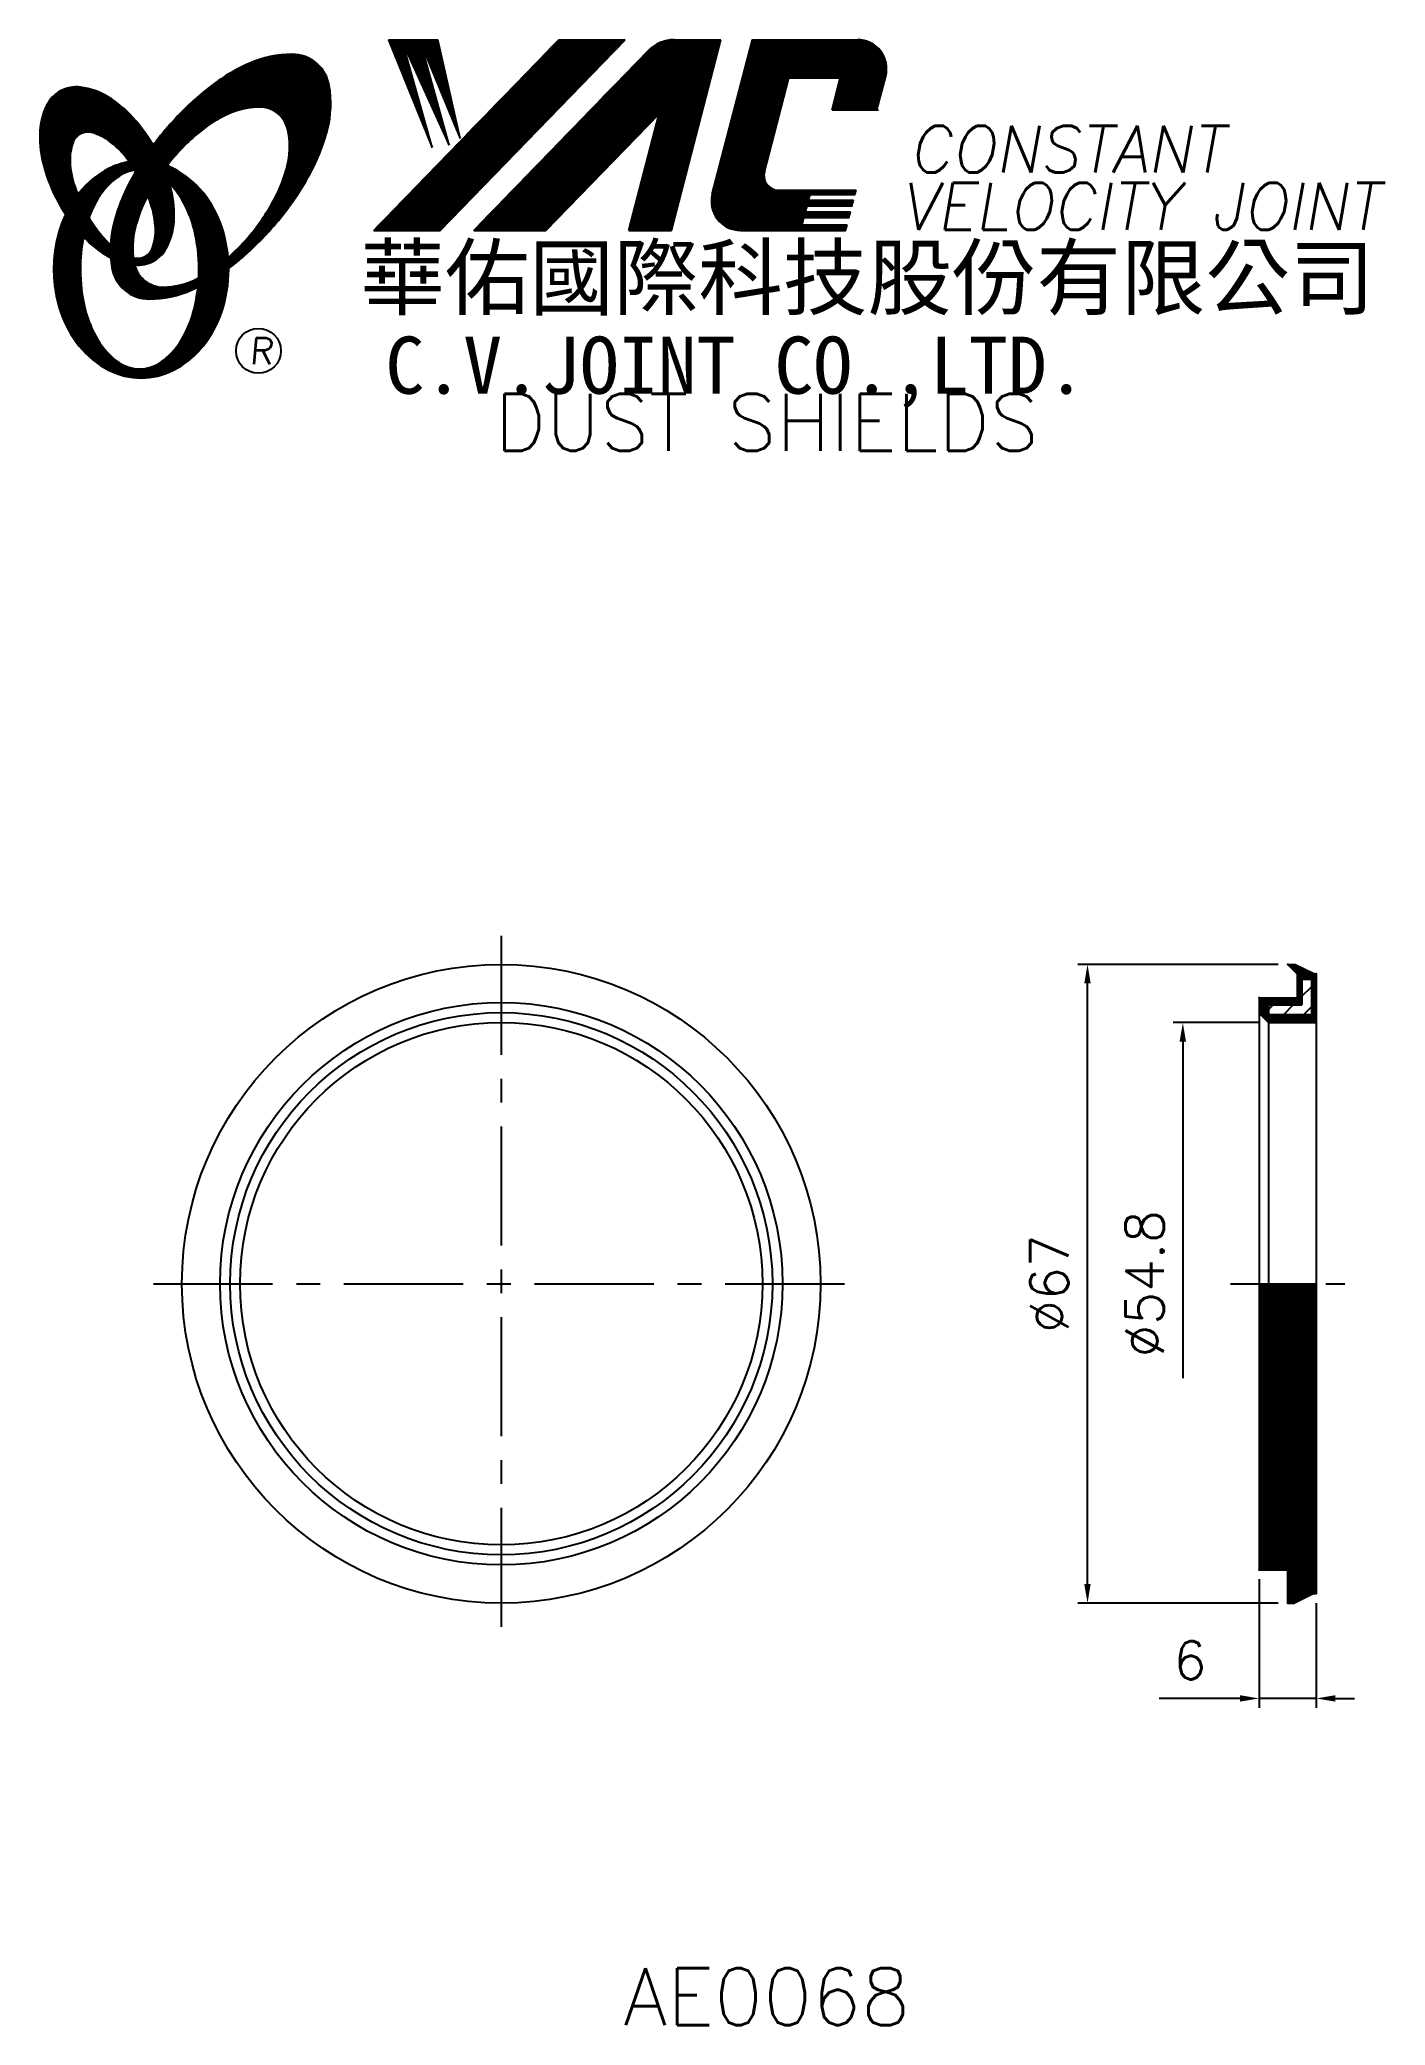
# Model space of a CAD drawing. Extents: x 86 to 228, y 0 to 209.
import ezdxf
from ezdxf.enums import TextEntityAlignment as Align

# ---------------------------------------------------------------- set-up
doc = ezdxf.new("R2010")
doc.units = 0
doc.header["$LTSCALE"] = 10
doc.header["$MEASUREMENT"] = 0
doc.linetypes.add('CENTER', pattern=[2, 1.25, -0.25, 0.25, -0.25])
doc.layers.get('0').update_dxf_attribs({"linetype": 'CONTINUOUS'})
doc.layers.get('DEFPOINTS').update_dxf_attribs({"linetype": 'CONTINUOUS'})
doc.layers.add('4', color=4, linetype='CONTINUOUS')
doc.styles.add('CHINA', font='KAIU.TTF')
doc.styles.add('ITALICC', font='simplex.shx')
doc.dimstyles.new('STANDARD$0', dxfattribs={"dimtxt": 4, "dimasz": 2, "dimexe": 1, "dimexo": 1, "dimgap": 2, "dimtad": 1, "dimdec": 4, "dimzin": 10, "dimtxsty": 'ITALICC', "dimcen": 2, "dimclrd": 5, "dimclre": 5, "dimclrt": 18, "dimaunit": 1, "dimazin": 3, "dimtp": 0.1, "dimtfac": 0.7, "dimtdec": 4, "dimtmove": 0, "dimatfit": 3, "dimtolj": 1, "dimtzin": 10})
pattern_1 = [(135, (-19.579066, 1.506844), (-0.0176776695, -0.0176776695), [])]
pattern_2 = [(45, (-12.670152, 1.255074), (-0.00883883476, 0.00883883476), [])]
pattern_3 = [(45, (155.920394, -35.049335), (-0.00727476112, 0.00727476112), [])]

# ---------------------------------------------------------------- blocks, each defined once
blk = doc.blocks.new('*D14')
at = {"color": 5, "linetype": 'BYBLOCK'}
for p, q in [((216.29, 111.69), (195.29, 111.69)), ((196.29, 46.69), (196.29, 109.69)), ((216.29, 44.69), (195.29, 44.69))]:
    blk.add_line(p, q, dxfattribs=at)
for points in [[(195.95, 109.69), (196.62, 109.69), (196.29, 111.69)], [(195.95, 46.69), (196.62, 46.69), (196.29, 44.69)]]:
    blk.add_solid(points, dxfattribs=at)
at = {"layer": 'DEFPOINTS', "color": 0, "linetype": 'BYBLOCK'}
for p in [(196.29, 111.69), (217.29, 111.69), (217.29, 44.69)]:
    blk.add_point(p, dxfattribs=at)
at = {"color": 18, "linetype": 'BYBLOCK', "insert": (192.29, 78.19), "char_height": 4, "attachment_point": 5, "rotation": 90, "style": 'ITALICC'}
blk.add_mtext('\\A1;∅67', dxfattribs=at)
blk = doc.blocks.new('*D15')
at = {"color": 5, "linetype": 'BYBLOCK'}
for p, q in [((214.29, 47.19), (214.29, 33.69)), ((220.29, 44.69), (220.29, 33.69)), ((212.29, 34.69), (203.81, 34.69)), ((220.29, 34.69), (214.29, 34.69)), ((222.29, 34.69), (224.29, 34.69))]:
    blk.add_line(p, q, dxfattribs=at)
for points in [[(212.29, 35.03), (212.29, 34.36), (214.29, 34.69)], [(222.29, 35.03), (222.29, 34.36), (220.29, 34.69)]]:
    blk.add_solid(points, dxfattribs=at)
at = {"layer": 'DEFPOINTS', "color": 0, "linetype": 'BYBLOCK'}
for p in [(214.29, 48.19), (220.29, 45.69), (214.29, 34.69)]:
    blk.add_point(p, dxfattribs=at)
at = {"color": 18, "linetype": 'BYBLOCK', "insert": (207.05, 38.69), "char_height": 4, "attachment_point": 5, "style": 'ITALICC'}
blk.add_mtext('\\A1;6', dxfattribs=at)
blk = doc.blocks.new('*D16')
at = {"color": 5, "linetype": 'BYBLOCK'}
for p, q in [((214.29, 105.58), (205.29, 105.58)), ((206.29, 103.58), (206.29, 68.29))]:
    blk.add_line(p, q, dxfattribs=at)
blk.add_solid([(205.95, 103.58), (206.62, 103.58), (206.29, 105.58)], dxfattribs=at)
at = {"layer": 'DEFPOINTS', "color": 0, "linetype": 'BYBLOCK'}
for p in [(206.29, 105.58), (215.29, 105.58), (214.29, 50.8)]:
    blk.add_point(p, dxfattribs=at)
at = {"color": 18, "linetype": 'BYBLOCK', "insert": (202.29, 78.19), "char_height": 4, "attachment_point": 5, "rotation": 90, "style": 'ITALICC'}
blk.add_mtext('\\A1;∅54.8', dxfattribs=at)

msp = doc.modelspace()

# ---------------------------------------------------------------- hatches: boundary and pattern name
at = {"layer": '4', "linetype": 'CONTINUOUS'}
h = msp.add_hatch(dxfattribs=at)
h.set_pattern_fill('ANSI31', color=5, scale=0.1, style=0)
h.set_pattern_definition(pattern_2)
h.paths.add_polyline_path([(147.78855, 208.68606), (140.83125, 208.68606), (121.41464, 188.6823), (128.37195, 188.6823)])
h.paths.add_polyline_path([(151.33544, 200.92049), (148.15507, 188.6823), (152.63606, 188.6823), (157.83449, 208.68606), (152.93776, 208.68606, 0.202785967), (150.20369, 207.52964), (131.90956, 188.6823), (139.45647, 188.6823)])
h.paths.add_polyline_path([(164.96255, 204.68764), (170.35627, 204.68764), (169.48725, 201.34362), (174.20407, 201.34362), (175.12079, 204.87119, 0.490800957), (172.17059, 208.68606), (161.13627, 208.68606), (156.92922, 192.49717, 0.490800957), (159.87942, 188.6823), (170.91374, 188.6823), (171.06818, 189.27661), (166.35136, 189.27661), (166.54473, 190.02069), (171.26155, 190.02069), (171.42011, 190.63083), (166.70329, 190.63083), (166.86453, 191.2513), (171.58135, 191.2513), (171.73753, 191.85229), (167.02071, 191.85229), (167.17751, 192.45567), (171.89433, 192.45567), (172.01107, 192.90486), (163.87132, 192.90486, -0.490800957), (162.39622, 194.8123)])
h = msp.add_hatch(dxfattribs=at)
h.set_pattern_fill('ANSI31', color=1, scale=0.1, style=0)
h.set_pattern_definition(pattern_2)
h.paths.add_polyline_path([(128.14662, 208.68606), (122.96929, 208.68606), (127.54005, 197.38232), (124.47412, 208.3403), (129.30886, 197.61798), (126.36084, 208.3403), (130.48806, 198.32494)])
h = msp.add_hatch(dxfattribs=at)
h.set_pattern_fill('ANSI31', color=5, scale=0.082305, style=0)
h.set_pattern_definition([(45, (-12.670152, 1.255074), (-0.00727476112, 0.00727476112), [])])
h.paths.add_polyline_path([(109.36532, 201.62358, -0.172879177), (111.30679, 200.96501, -0.172879177), (112.39409, 199.22696, -0.104527385), (112.42186, 195.89877, -0.065680101), (111.25233, 192.49681, -0.051823203), (108.81192, 188.65442, -0.044272532), (106.13695, 185.82809, -0.020203161), (106.19053, 184.69017, 0.006517006), (106.59508, 185.00225, 0.049863361), (111.1485, 189.41531, 0.049863361), (114.73814, 194.64248, 0.063682799), (116.55918, 199.26982, 0.103597411), (116.74848, 203.85379, 0.177892575), (115.39988, 206.22407, 0.177892575), (112.83749, 207.1574, 0.103597411), (108.34969, 206.20435, 0.063682799), (104.09194, 203.63528, 0.049863361), (99.53852, 199.22222, 0.016070017), (98.26782, 197.6159, -0.007061632), (98.5151, 197.17887, -0.031648676), (99.46769, 195.1423, -0.008069351), (99.8996, 195.70661, -0.051823203), (103.07797, 198.96506, -0.065680101), (106.1199, 200.88542, -0.104527385)])
h.paths.add_polyline_path([(96.28965, 188.46226, -0.065680101), (97.45918, 191.86422, -0.006063428), (97.70312, 192.33923, 0.027613469), (96.97629, 193.9273, 0.017011252), (96.44287, 194.86228, 0.007829282), (95.94888, 193.99505, 0.063682799), (94.12784, 189.3677, 0.103597411), (93.93854, 184.78373, 0.177892575), (95.28715, 182.41346, 0.177892575), (97.84954, 181.48013, 0.103597411), (102.33734, 182.43317, 0.008811776), (102.9643, 182.72325, 0.013922709), (103.04163, 183.69306, -0.009086703), (102.59161, 183.47561, -0.104527385), (99.34619, 182.73745, -0.172879177), (97.40472, 183.39602, -0.172879177), (96.31743, 185.13407, -0.104527385)])
h = msp.add_hatch(dxfattribs=at)
h.set_pattern_fill('ANSI31', color=3, scale=0.082305, style=0)
h.set_pattern_definition(pattern_3)
h.paths.add_polyline_path([(93.56881, 202.67441, 0.106488277), (90.62694, 203.71299, 0.158297415), (88.53674, 203.31794, 0.158297415), (87.07741, 201.77025, 0.106488277), (86.36659, 198.73249, 0.071723199), (86.78464, 195.41953, 0.058080454), (88.32962, 191.60414, 0.058080454), (90.71067, 188.24635, 0.071723199), (93.27591, 186.1086, 0.020895977), (93.81609, 185.80661, -0.030777155), (93.80019, 187.18283, -0.042059526), (92.70383, 188.34559, -0.04691039), (91.08467, 190.82674, -0.04691039), (89.95639, 193.56623, -0.060581117), (89.55429, 195.82829, -0.10187153), (89.86591, 197.91649, -0.185892489), (90.646, 198.80814, -0.185892489), (91.82264, 198.94626, -0.10187153), (93.72029, 198.02072, -0.060581117), (95.35712, 196.40845, -0.04691039), (96.97629, 193.9273, -0.04691039), (98.10457, 191.18782, -0.060581117), (98.50667, 188.92575, -0.10187153), (98.19505, 186.83755, -0.185892489), (97.41496, 185.9459, -0.185892489), (96.23831, 185.80778, -0.002013383), (96.19751, 185.81841, 0.021593804), (96.31743, 185.13407, 0.006477741), (96.33543, 185.05703, 0.14950097), (98.30799, 185.46507, 0.158297415), (99.76732, 187.01276, 0.106488277), (100.47813, 190.05053, 0.071723199), (100.06009, 193.36348, 0.058080454), (98.5151, 197.17887, 0.058080454), (96.13406, 200.53666, 0.071723199)])
h = msp.add_hatch(dxfattribs=at)
h.set_pattern_fill('ANSI31', color=1, scale=0.082305, style=0)
h.set_pattern_definition(pattern_3)
h.paths.add_polyline_path([(94.66244, 194.35097, -0.120168026), (96.35423, 195.00435, 0.016865385), (95.75447, 195.88709, 0.076648372), (93.59824, 195.16818, 0.104809576), (90.51379, 192.65508, 0.005838257), (90.34685, 192.44288, 0.028089978), (91.08467, 190.82674, 0.014237292), (91.5268, 190.04169, -0.045767751), (92.45198, 191.97854, -0.106890197)])
h.paths.add_polyline_path([(90.63107, 184.59635, -0.048711043), (90.96117, 187.97668, -0.007865741), (90.71067, 188.24635, -0.037695478), (89.07479, 190.36511, 0.03042545), (88.54947, 189.06114, 0.080710289), (87.82403, 184.59635, 0.080710289), (88.54947, 180.13156, 0.089265679), (90.51379, 176.53762, 0.104809576), (93.59824, 174.02452, 0.11926607), (97.00744, 173.19958, 0.11926607), (100.41663, 174.02452, 0.104809576), (103.50108, 176.53762, 0.089265679), (105.46541, 180.13156, 0.080710289), (106.19084, 184.59635, 0.080710289), (105.46541, 189.06114, 0.089265679), (103.50108, 192.65508, 0.104809576), (100.41663, 195.16818, 0.025513357), (99.72339, 195.48093, 0.004818181), (99.46769, 195.1423, -0.023722145), (100.00891, 193.54555, -0.065307489), (101.24409, 191.97854, -0.073950765), (102.55654, 188.78081, -0.060532391), (103.06499, 184.59635, -0.060532391), (102.55654, 180.41188, -0.073950765), (101.24409, 177.21416, -0.106890197), (99.03362, 174.84173, -0.153118262), (96.84803, 174.15635, -0.153118262), (94.66244, 174.84173, -0.106890197), (92.45198, 177.21416, -0.073950765), (91.13953, 180.41188, -0.060532391)])
h = msp.add_hatch(dxfattribs=at)
h.set_pattern_fill('ANSI31', color=5, scale=0.2, angle=90, style=0)
h.set_pattern_definition(pattern_1)
h.paths.add_polyline_path([(220.28736, 105.58197), (220.28736, 105.63197), (220.28736, 110.69197), (220.0312, 110.69197), (217.98736, 111.69197), (217.28736, 111.69197), (218.28736, 110.69197), (218.28736, 108.19197), (214.28736, 108.19197), (214.28736, 106.63197), (214.28736, 106.58197), (215.28736, 105.58197)])
h.paths.add_polyline_path([(215.28736, 106.44197), (215.28736, 107.44197), (218.78736, 107.44197), (218.78736, 110.14197), (219.78736, 110.14197), (219.78736, 106.44197)], flags=16)
h = msp.add_hatch(dxfattribs=at)
h.set_pattern_fill('ANSI31', color=5, scale=12, style=0)
h.set_pattern_definition([(45, (-19.579, 1.5068), (-1.06066, 1.06066), [])])
h.paths.add_polyline_path([(219.78736, 106.44197), (219.78736, 110.14197), (218.78736, 110.14197), (218.78736, 107.44197), (215.28736, 107.44197), (215.28736, 106.44197)])
h = msp.add_hatch(dxfattribs=at)
h.set_pattern_fill('ANSI31', color=5, scale=0.2, angle=90, style=0)
h.set_pattern_definition(pattern_1)
h.paths.add_polyline_path([(220.28736, 78.19197), (220.0312, 78.19197), (220.0312, 45.69197), (220.28736, 45.69197)])
h.paths.add_polyline_path([(220.0312, 78.19197), (217.98736, 78.19197), (217.98736, 44.69197), (220.0312, 45.69197)])
h.paths.add_polyline_path([(217.98736, 78.19197), (217.28736, 78.19197), (217.28736, 44.69197), (217.98736, 44.69197)])
h.paths.add_polyline_path([(214.28736, 48.19197), (217.28736, 48.19197), (217.28736, 78.19197), (214.28736, 78.19197)])

# ---------------------------------------------------------------- linework, layer by layer
at = {"layer": '4', "color": 5, "linetype": 'CONTINUOUS'}
for p, q in [((121.41464, 188.6823), (140.83125, 208.68606)), ((128.37195, 188.6823), (147.78855, 208.68606)), ((140.83125, 208.68606), (147.78855, 208.68606)), ((152.63606, 188.6823), (157.83449, 208.68606)), ((152.93776, 208.68606), (157.83449, 208.68606)), ((156.92922, 192.49717), (161.13627, 208.68606)), ((161.13627, 208.68606), (172.17059, 208.68606)), ((131.90956, 188.6823), (150.20369, 207.52964)), ((162.39622, 194.8123), (164.96255, 204.68764)), ((164.96255, 204.68764), (170.35627, 204.68764)), ((169.48725, 201.34362), (170.35627, 204.68764)), ((174.20407, 201.34362), (175.12079, 204.87119)), ((139.45647, 188.6823), (151.33544, 200.92049)), ((148.15507, 188.6823), (151.33544, 200.92049)), ((169.48725, 201.34362), (174.3545, 201.34362)), ((163.87132, 192.90486), (172.01107, 192.90486)), ((167.02071, 191.85229), (167.17751, 192.45567)), ((167.02071, 191.85229), (171.73753, 191.85229)), ((167.17751, 192.45567), (171.89433, 192.45567)), ((171.58135, 191.2513), (171.73753, 191.85229)), ((171.89433, 192.45567), (172.01107, 192.90486)), ((166.35136, 189.27661), (166.54473, 190.02069)), ((166.54473, 190.02069), (171.26155, 190.02069)), ((166.70329, 190.63083), (166.86453, 191.2513)), ((166.70329, 190.63083), (171.42011, 190.63083)), ((166.86453, 191.2513), (171.58135, 191.2513)), ((171.26155, 190.02069), (171.42011, 190.63083)), ((121.41464, 188.6823), (128.37195, 188.6823)), ((131.90956, 188.6823), (139.45647, 188.6823)), ((148.15507, 188.6823), (152.63606, 188.6823)), ((159.87942, 188.6823), (170.91374, 188.6823)), ((166.35136, 189.27661), (171.06818, 189.27661)), ((170.91374, 188.6823), (171.06818, 189.27661))]:
    msp.add_line(p, q, dxfattribs=at)
at = {"layer": '4', "color": 1, "linetype": 'CONTINUOUS'}
for p, q in [((122.96929, 208.68606), (128.14662, 208.68606)), ((122.96929, 208.68606), (127.54005, 197.38232)), ((127.54005, 197.38232), (124.47412, 208.3403)), ((124.47412, 208.3403), (129.30886, 197.61798)), ((126.36084, 208.3403), (130.48806, 198.32494)), ((129.30886, 197.61798), (126.36084, 208.3403)), ((130.48806, 198.32494), (128.14662, 208.68606))]:
    msp.add_line(p, q, dxfattribs=at)
at = {"layer": '4', "color": 5, "linetype": 'CENTER'}
for p, q in [((134.78735, 114.69197), (134.78735, 41.69197)), ((98.28735, 78.19197), (171.28735, 78.19197))]:
    msp.add_line(p, q, dxfattribs=at)
at = {"layer": '4', "color": 7, "linetype": 'CONTINUOUS'}
for p, q in [((217.28736, 111.69197), (218.28736, 110.69197)), ((217.28736, 111.69197), (217.98736, 111.69197)), ((220.0312, 110.69197), (217.98736, 111.69197)), ((218.28736, 110.69197), (218.28736, 108.19197)), ((220.0312, 110.69197), (220.28736, 110.69197)), ((220.28736, 110.69197), (220.28736, 105.63197)), ((218.78736, 110.14197), (218.78736, 107.44197)), ((218.78736, 110.14197), (219.78736, 110.14197)), ((219.78736, 110.14197), (219.78736, 106.44197)), ((214.28736, 108.19197), (218.28736, 108.19197)), ((214.28736, 108.19197), (214.28736, 106.63197)), ((214.28736, 106.63197), (214.28736, 48.19197)), ((214.28736, 106.58197), (215.28736, 105.58197)), ((215.28736, 107.44197), (218.78736, 107.44197)), ((215.28736, 107.44197), (215.28736, 106.44197)), ((215.28736, 106.44197), (219.78736, 106.44197)), ((215.28736, 105.58197), (215.28736, 78.19197)), ((215.28736, 105.58197), (220.28736, 105.58197)), ((220.28736, 105.63197), (220.28736, 45.69197)), ((217.28736, 44.69197), (217.28736, 78.19197)), ((217.98736, 44.69197), (217.98736, 78.19197)), ((220.0312, 45.69197), (220.0312, 78.19197)), ((214.28736, 48.19197), (217.28736, 48.19197)), ((217.28736, 44.69197), (217.98736, 44.69197)), ((220.0312, 45.69197), (217.98736, 44.69197)), ((220.0312, 45.69197), (220.28736, 45.69197))]:
    msp.add_line(p, q, dxfattribs=at)
at = {"layer": '4', "color": 5, "linetype": 'CENTER', "ltscale": 0.5}
msp.add_line((211.28736, 78.19197), (223.28736, 78.19197), dxfattribs=at)
at = {"layer": '4', "color": 5, "linetype": 'CONTINUOUS'}
for points in [[(106.19053, 184.69017, 0.006517006), (106.59508, 185.00225, 0.049863361), (111.1485, 189.41531, 0.049863361), (114.73814, 194.64248, 0.063682799), (116.55918, 199.26982, 0.103597411), (116.74848, 203.85379, 0.177892575), (115.39988, 206.22407, 0.177892575), (112.83749, 207.1574, 0.103597411), (108.34969, 206.20435, 0.063682799), (104.09194, 203.63528, 0.049863361), (99.53852, 199.22222, 0.016070017), (98.26782, 197.6159)], [(106.13695, 185.82809, 0.044272532), (108.81192, 188.65442, 0.051823203), (111.25233, 192.49681, 0.065680101), (112.42186, 195.89877, 0.104527385), (112.39409, 199.22696, 0.172879177), (111.30679, 200.96501, 0.172879177), (109.36532, 201.62358, 0.104527385), (106.1199, 200.88542, 0.065680101), (103.07797, 198.96506, 0.051823203), (99.8996, 195.70661, 0.008069351), (99.46769, 195.1423)], [(96.44287, 194.86228, 0.007829282), (95.94888, 193.99505, 0.063682799), (94.12784, 189.3677, 0.103597411), (93.93854, 184.78373, 0.177892575), (95.28715, 182.41346, 0.177892575), (97.84954, 181.48013, 0.103597411), (102.33734, 182.43317, 0.008811776), (102.9643, 182.72325, 0.008811776)], [(97.70312, 192.33923, 0.006063428), (97.45918, 191.86422, 0.065680101), (96.28965, 188.46226, 0.104527385), (96.31743, 185.13407, 0.172879177), (97.40472, 183.39602, 0.172879177), (99.34619, 182.73745, 0.104527385), (102.59161, 183.47561, 0.009086703), (103.04163, 183.69306, 0.009086703)]]:
    msp.add_lwpolyline(points, format="xyb", dxfattribs=at)
at = {"layer": '4', "color": 3, "linetype": 'CONTINUOUS'}
for points in [[(96.33543, 185.05703, 0.14950097), (98.30799, 185.46507, 0.158297415), (99.76732, 187.01276, 0.106488277), (100.47813, 190.05053, 0.071723199), (100.06009, 193.36348, 0.058080454), (98.5151, 197.17887, 0.058080454), (96.13406, 200.53666, 0.071723199), (93.56881, 202.67441, 0.106488277), (90.62694, 203.71299, 0.158297415), (88.53674, 203.31794, 0.158297415), (87.07741, 201.77025, 0.106488277), (86.36659, 198.73249, 0.071723199), (86.78464, 195.41953, 0.058080454), (88.32962, 191.60414, 0.058080454), (90.71067, 188.24635, 0.071723199), (93.27591, 186.1086, 0.020895977), (93.81609, 185.80661, 0.020895977)], [(96.19751, 185.81841, 0.002013383), (96.23831, 185.80778, 0.185892489), (97.41496, 185.9459, 0.185892489), (98.19505, 186.83755, 0.10187153), (98.50667, 188.92575, 0.060581117), (98.10457, 191.18782, 0.04691039), (96.97629, 193.9273, 0.04691039), (95.35712, 196.40845, 0.060581117), (93.72029, 198.02072, 0.10187153), (91.82264, 198.94626, 0.185892489), (90.646, 198.80814, 0.185892489), (89.86591, 197.91649, 0.10187153), (89.55429, 195.82829, 0.060581117), (89.95639, 193.56623, 0.04691039), (91.08467, 190.82674, 0.04691039), (92.70383, 188.34559, 0.042059526), (93.80019, 187.18283, 0.042059526)]]:
    msp.add_lwpolyline(points, format="xyb", dxfattribs=at)
at = {"layer": '4', "color": 1, "linetype": 'CONTINUOUS'}
for points in [[(95.75447, 195.88709, 0.076648372), (93.59824, 195.16818, 0.104809576), (90.51379, 192.65508, 0.005838257), (90.34685, 192.44288, 0.005838257)], [(89.07479, 190.36511, 0.03042545), (88.54947, 189.06114, 0.080710289), (87.82403, 184.59635, 0.080710289), (88.54947, 180.13156, 0.089265679), (90.51379, 176.53762, 0.104809576), (93.59824, 174.02452, 0.11926607), (97.00744, 173.19958, 0.11926607), (100.41663, 174.02452, 0.104809576), (103.50108, 176.53762, 0.089265679), (105.46541, 180.13156, 0.080710289), (106.19084, 184.59635, 0.080710289), (105.46541, 189.06114, 0.089265679), (103.50108, 192.65508, 0.104809576), (100.41663, 195.16818, 0.025513357), (99.72339, 195.48093, 0.025513357)], [(96.35423, 195.00435, 0.120168026), (94.66244, 194.35097, 0.106890197), (92.45198, 191.97854, 0.045767751), (91.5268, 190.04169, 0.045767751)], [(90.96117, 187.97668, 0.048711043), (90.63107, 184.59635, 0.060532391), (91.13953, 180.41188, 0.073950765), (92.45198, 177.21416, 0.106890197), (94.66244, 174.84173, 0.153118262), (96.84803, 174.15635, 0.153118262), (99.03362, 174.84173, 0.106890197), (101.24409, 177.21416, 0.073950765), (102.55654, 180.41188, 0.060532391), (103.06499, 184.59635, 0.060532391), (102.55654, 188.78081, 0.073950765), (101.24409, 191.97854, 0.065307489), (100.00891, 193.54555)]]:
    msp.add_lwpolyline(points, format="xyb", dxfattribs=at)
at = {"layer": '4', "color": 5, "linetype": 'CONTINUOUS'}
msp.add_circle((109.31168, 176.05063), 2.35282, dxfattribs=at)
at = {"layer": '4', "color": 7, "linetype": 'CONTINUOUS'}
for radius in [33.5, 29.5, 28.44, 27.4]:
    msp.add_circle((134.78735, 78.19197), radius, dxfattribs=at)
at = {"layer": '4', "color": 5, "linetype": 'CONTINUOUS'}
for centre, radius, start, end in [((152.93776, 204.87582), 3.81024, 90, 135.8533387), ((172.17059, 205.63787), 3.04819, 345.4326059, 90), ((163.87132, 194.42896), 1.5241, 165.4326059, 270), ((159.87942, 191.73049), 3.04819, 165.4326059, 270)]:
    msp.add_arc(centre, radius, start, end, dxfattribs=at)
at = {"layer": '4', "color": 7, "linetype": 'CONTINUOUS'}
for p in [(217.28736, 111.69197), (217.28736, 111.69197), (220.28736, 110.69197), (220.28736, 110.69197), (214.28736, 108.19197), (220.28736, 105.58197), (220.28736, 50.75197), (214.28736, 48.19197), (214.28736, 48.19197), (217.28736, 44.69197), (220.28736, 45.69197), (220.28736, 45.69197)]:
    msp.add_point(p, dxfattribs=at)

# ---------------------------------------------------------------- texts
at = {"layer": '4', "color": 5, "linetype": 'CONTINUOUS', "style": 'ITALICC'}
for s, height, oblique, p in [('CONSTANT', 4.9, 10, (177.56345, 194.75276)), ('VELOCITY JOINT', 4.9, 10, (176.68522, 188.75738)), ('R', 2.75625, 5, (108.35299, 174.64102))]:
    msp.add_text(s, height=height, dxfattribs=dict(at, oblique=oblique)).set_placement(p)
at = {"layer": '4', "color": 7, "linetype": 'CONTINUOUS', "style": 'CHINA'}
for s, height, p in [('華佑國際科技股份有限公司', 6.5, (120.00128, 180.49245)), ('C.V.JOINT CO.,LTD.', 6, (122.62992, 171.54623))]:
    msp.add_text(s, height=height, dxfattribs=at).set_placement(p)
at = {"layer": '4', "color": 18, "linetype": 'CONTINUOUS', "style": 'ITALICC'}
for s, p in [('DUST SHIELDS', (162.63264, 165.55341)), ('AE0068', (162.63264, 0.40602))]:
    msp.add_text(s, height=6, dxfattribs=at).set_placement(p, align=Align.CENTER)

# ---------------------------------------------------------------- dimensions: what is measured, and where the dimension line sits
at = {"layer": '4', "color": 7, "linetype": 'CONTINUOUS'}
dim = msp.add_linear_dim(base=(196.28741, 111.69197), p1=(217.28736, 44.69197), p2=(217.28736, 111.69197), angle=90, text='%%C67', dimstyle='STANDARD$0', dxfattribs=at)
dim.commit()
dim.dimension.update_dxf_attribs({"geometry": '*D14', "text_midpoint": (192.28741, 78.19197)})
dim = msp.add_linear_dim(base=(206.28741, 105.58197), p1=(214.28736, 50.80197), p2=(215.28736, 105.58197), angle=90, text='%%C54.8', dimstyle='STANDARD$0', override={"dimcen": -2, "dimse1": 1, "dimsd1": 1}, dxfattribs=at)
dim.commit()
dim.dimension.update_dxf_attribs({"geometry": '*D16', "text_midpoint": (202.28741, 78.19197)})
dim = msp.add_linear_dim(base=(214.28736, 34.69195), p1=(220.28736, 45.69197), p2=(214.28736, 48.19197), text='6', dimstyle='STANDARD$0', dxfattribs=at)
dim.commit()
dim.dimension.update_dxf_attribs({"geometry": '*D15', "text_midpoint": (207.04927, 38.69195)})

doc.saveas('drawing.dxf')
